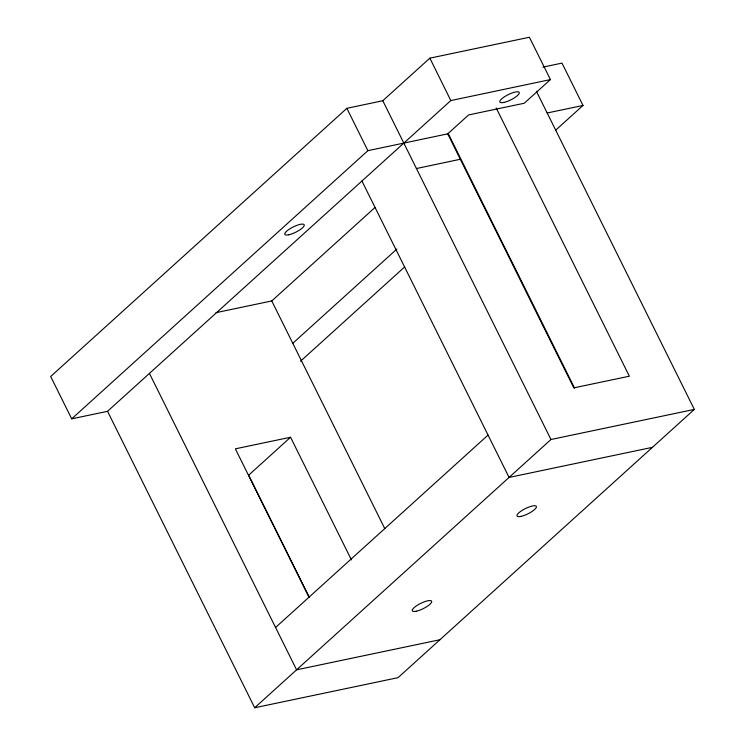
<?xml version="1.0" encoding="UTF-8"?>
<svg xmlns="http://www.w3.org/2000/svg" width="745" height="745" viewBox="0 0 745 745"><rect width="100%" height="100%" fill="white"/><g stroke="black" fill="none" stroke-linecap="round" stroke-linejoin="round"><path stroke-width="1.12" d="M346.863 108.323L50.679 376.495L71.706 418.839L107.541 411.315L450.818 100.566L550.434 79.585L529.397 37.25L429.865 58.157L382.79 100.724L346.863 108.323L367.881 150.676L71.706 418.839M367.881 150.676L447.736 133.839L468.633 114.926L524.257 103.238L550.434 79.585M216.013 312.658L271.767 300.952L375.005 207.483M292.785 343.305L396.88 249.054M300.514 361.232L404.731 266.878M555.444 130.412L583.009 105.464L561.991 63.111L542.947 67.115M351.426 559.877L290.55 437.25L248.662 475.18L309.017 596.764M275.557 627.476L488.05 435.08M107.541 411.315L254.688 707.75L550.965 439.503L694.321 409.415L536.4 91.29M694.321 409.415L398.044 677.661L254.688 707.75M416.334 168.556L460.326 159.262L573.808 387.866L629.357 376.206L496.179 107.923M547.165 112.989L583.009 105.464M290.55 437.25L235.355 448.835L309.128 597.434M652.424 447.345L509.068 477.433L361.921 180.998M439.941 639.732L296.585 669.82L149.428 373.394M448.099 133.374L574.563 388.136M550.965 439.503L382.79 100.724M271.767 300.952L384.802 528.661M429.865 58.157L450.818 100.566M447.736 133.839L460.326 159.262M520.923 516.406A10.803 2.924 -26.4 0 0 536.391 507.149A10.803 2.924 -26.4 0 0 522.729 510.018A10.803 2.924 -26.4 0 0 520.923 516.406M416.194 611.226A10.803 2.924 -26.4 0 0 431.662 601.969A10.803 2.924 -26.4 0 0 418.01 604.838A10.803 2.924 -26.4 0 0 416.194 611.226M288.762 234.777A10.803 2.924 -26.4 0 0 304.23 225.521A10.803 2.924 -26.4 0 0 290.569 228.389A10.803 2.924 -26.4 0 0 288.762 234.777M503.778 102.447A10.803 2.915 -26.4 0 0 519.246 93.209A10.803 2.915 -26.4 0 0 505.585 96.077A10.803 2.915 -26.4 0 0 503.778 102.447"/></g></svg>
